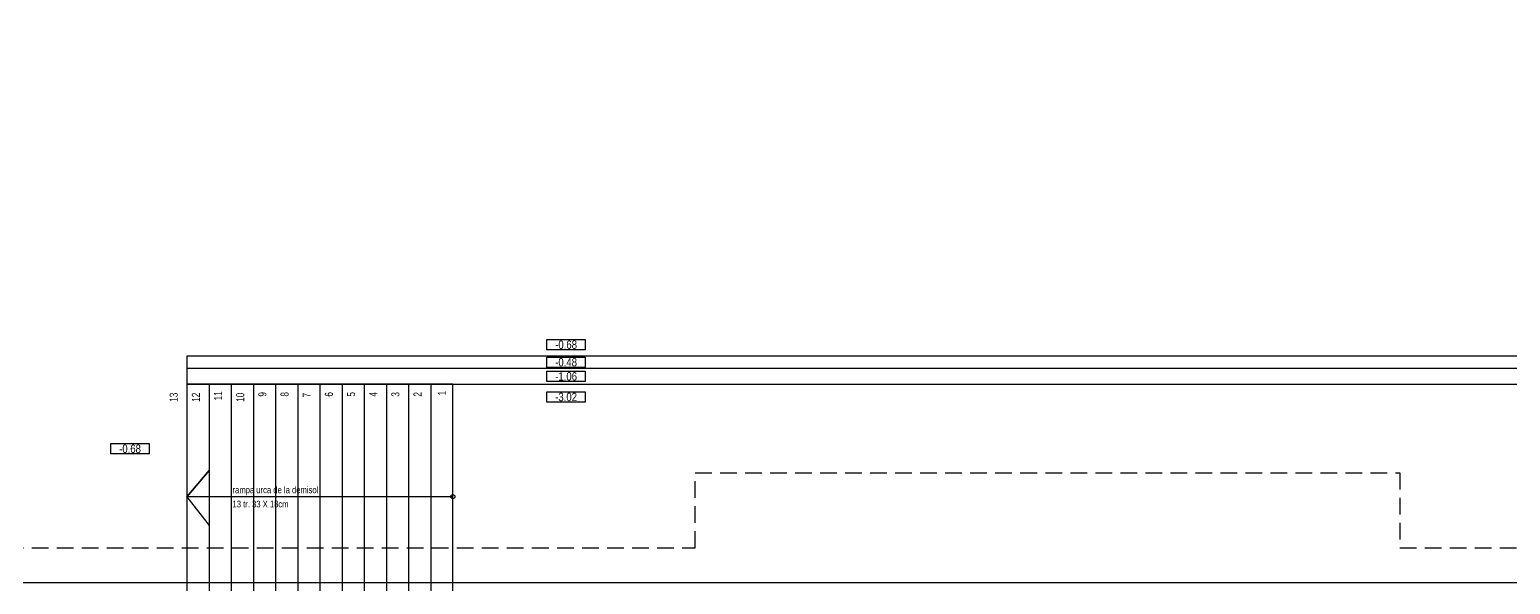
# Model space of a CAD drawing. Header units: metres. Extents: x 493 to 630, y -132 to -15.
# Drawn here: x 504.44 to 526.64, y -79.01 to -70.69 of the extents above; entities that cross this region are included whole.
import ezdxf
from ezdxf.enums import TextEntityAlignment as Align

# ---------------------------------------------------------------- set-up
doc = ezdxf.new("R2010")
doc.units = ezdxf.units.M
doc.header["$MEASUREMENT"] = 0
doc.header["$PDMODE"] = 3
doc.linetypes.add('HIDDEN2', pattern=[0.1875, 0.125, -0.0625])
for name, color, linetype in [('a_cote_50', 9, 'Continuous'), ('a_cote_nivel', 9, 'Continuous'), ('a_indicatii', 7, 'Continuous'), ('a_indicatii_text', 7, 'Continuous'), ('a_scari', 3, 'Continuous'), ('a_scari_punctat', 40, 'HIDDEN2'), ('a_text', 7, 'Continuous'), ('a_vederi', 74, 'Continuous')]:
    doc.layers.add(name, color=color, linetype=linetype)
doc.styles.add('ROMANS', font='ROMANS.shx', dxfattribs={"width": 0.75})
doc.styles.get("Standard").update_dxf_attribs({"font": 'ARIALN.TTF'})
doc.styles.add('Swiss Condensed Light', font='swisscl.ttf')
doc.dimstyles.new('50 cote', dxfattribs={"dimtxt": 0.09, "dimasz": 0.06, "dimexe": 0, "dimexo": 0, "dimgap": 0.018, "dimtad": 1, "dimdec": 1, "dimlfac": 100, "dimrnd": 0.5, "dimdsep": 46, "dimtxsty": 'Standard', "dimblk": 'OBLIQUE', "dimcen": 0.00045, "dimclrd": 256, "dimclrt": 4, "dimadec": 1, "dimazin": 0, "dimtfac": 1, "dimtdec": 1, "dimtix": 1, "dimtofl": 0, "dimtmove": 0, "dimatfit": 3, "dimldrblk": 'OBLIQUE', "dimfxl": 0, "dimtolj": 1, "dimtzin": 0, "dimarcsym": 0})

# ---------------------------------------------------------------- blocks, each defined once
blk = doc.blocks.new('COTE_NIVEL_DRAFT')
at = {"layer": 'a_cote_nivel'}
blk.add_lwpolyline([(-27.5, -2.5), (27.5, -2.5), (27.5, -17.5), (-27.5, -17.5)], close=True, dxfattribs=at)
blk = doc.blocks.new('cota nivel')
at = {"layer": 'a_cote_nivel', "xscale": 1.272727272727934, "yscale": 1.272727272727934, "zscale": 1.272727272727934}
blk.add_blockref('COTE_NIVEL_DRAFT', (0, 12.7), dxfattribs=at)
at = {"layer": 'a_cote_nivel', "style": 'ROMANS', "width": 0.6}
blk.add_attdef('COTA', text='', height=15.3, dxfattribs=at).set_placement((0, 0), align=Align.MIDDLE_CENTER)
blk = doc.blocks.new('_Oblique')
at = {"color": 0, "linetype": 'ByBlock', "lineweight": -2}
blk.add_line((-0.5, -0.5), (0.5, 0.5), dxfattribs=at)
blk = doc.blocks.new('*D1162')
at = {"layer": 'a_cote_50', "lineweight": -2, "ltscale": 0.3}
blk.add_line((-52.852, -53.262), (-3.282, -53.262), dxfattribs=at)
at = {"layer": 'Defpoints', "color": 0, "ltscale": 0.3}
for p in [(-3.282, -53.262), (-52.852, -53.669), (-3.282, -53.669)]:
    blk.add_point(p, dxfattribs=at)
at = {"layer": 'a_cote_50', "lineweight": -2, "ltscale": 0.3, "xscale": 0.06, "yscale": 0.06, "zscale": 0.06, "rotation": 180}
blk.add_blockref('_Oblique', (-52.852, -53.262), dxfattribs=at)
at = {"layer": 'a_cote_50', "lineweight": -2, "ltscale": 0.3, "xscale": 0.06, "yscale": 0.06, "zscale": 0.06}
blk.add_blockref('_Oblique', (-3.282, -53.262), dxfattribs=at)
at = {"layer": 'a_cote_50', "color": 4, "ltscale": 0.3, "insert": (-28.067, -53.198), "char_height": 0.09, "attachment_point": 5}
blk.add_mtext('\\A1;4957', dxfattribs=at)
blk = doc.blocks.new('COTE EXY')
at = {"layer": 'a_cote_50', "ltscale": 0.3}
dim = blk.add_linear_dim(base=(-3.2821, -53.2624), p1=(-52.8521, -53.6694), p2=(-3.2821, -53.6694), dimstyle='50 cote', dxfattribs=at)
dim.commit()
dim.dimension.update_dxf_attribs({"geometry": '*D1162', "text_midpoint": (-28.0671, -53.1984)})

msp = doc.modelspace()

# ---------------------------------------------------------------- linework, layer by layer
at = {"layer": 'a_scari', "ltscale": 0.3}
for points in [[(506.7974, -76.0116), (506.7974, -79.3896)], [(510.7851, -79.2896), (510.7851, -76.0116), (506.7974, -76.0116)], [(507.1297, -76.0116), (507.1297, -79.3896)], [(507.462, -76.0116), (507.462, -79.3896)], [(507.7943, -76.0116), (507.7943, -79.3896)], [(508.1266, -76.0116), (508.1266, -79.3896)], [(508.4589, -76.0116), (508.4589, -79.3896)], [(508.7912, -76.0246), (508.7912, -79.3896)], [(509.1236, -76.0116), (509.1236, -79.3896)], [(509.4559, -76.0116), (509.4559, -79.2896)], [(509.7882, -76.0116), (509.7882, -79.2896)], [(510.1205, -76.0116), (510.1205, -79.2896)], [(510.4528, -76.0116), (510.4528, -79.2896)], [(510.7851, -77.6996), (506.7974, -77.6996), (507.1297, -77.3059), (506.7974, -77.6996), (507.1297, -78.1315)]]:
    msp.add_lwpolyline(points, dxfattribs=at)
msp.add_circle((510.7851, -77.6971), 0.031, dxfattribs=at)
at = {"layer": 'a_scari_punctat', "ltscale": 2}
msp.add_lwpolyline([(569.5132, -93.3901), (505.4682, -93.3901), (503.3467, -78.4648), (514.4177, -78.4648), (514.4177, -77.3411), (524.9835, -77.3411), (524.9835, -78.4648), (556.3323, -78.4648)], dxfattribs=at)
at = {"layer": 'a_vederi', "ltscale": 0.3}
msp.add_lwpolyline([(506.7974, -75.5916), (506.7974, -76.0116), (548.4551, -76.0116), (548.4551, -70.6946), (548.0351, -70.6946), (548.0351, -75.5916), (548.0351, -75.5916)], close=True, dxfattribs=at)
msp.add_lwpolyline([(506.7974, -75.7716), (548.2151, -75.7716), (548.2151, -70.6946)], dxfattribs=at)

# ---------------------------------------------------------------- block references
at = {"layer": 'a_cote_50'}
msp.add_blockref('COTE EXY', (557.0671, -25.7202), dxfattribs=at)
at = {"layer": 'a_indicatii'}
ref = msp.add_blockref('cota nivel', (512.4831, -75.4182), dxfattribs=dict(at, xscale=0.008200420351329285, yscale=0.008200420351329285, zscale=0.008200420351329285))
ref.add_attrib('COTA', '-0.68', dxfattribs={"layer": 'a_cote_nivel', "height": 0.12524}).set_placement((512.4831, -75.4182), align=Align.MIDDLE_CENTER)
ref = msp.add_blockref('cota nivel', (512.4831, -75.6816), dxfattribs=dict(at, xscale=0.008200420351329285, yscale=0.008200420351329285, zscale=0.008200420351329285))
ref.add_attrib('COTA', '-0.48', dxfattribs={"layer": 'a_cote_nivel', "height": 0.12524}).set_placement((512.4831, -75.6816), align=Align.MIDDLE_CENTER)
ref = msp.add_blockref('cota nivel', (512.4831, -75.8943), dxfattribs=dict(at, xscale=0.008200420351329285, yscale=0.008200420351329285, zscale=0.008200420351329285))
ref.add_attrib('COTA', '-1.06', dxfattribs={"layer": 'a_cote_nivel', "height": 0.12524}).set_placement((512.4831, -75.8943), align=Align.MIDDLE_CENTER)
ref = msp.add_blockref('cota nivel', (512.4831, -76.2021), dxfattribs=dict(at, xscale=0.008200420351329285, yscale=0.008200420351329285, zscale=0.008200420351329285))
ref.add_attrib('COTA', '-3.02', dxfattribs={"layer": 'a_cote_nivel', "height": 0.12524}).set_placement((512.4831, -76.2021), align=Align.MIDDLE_CENTER)
ref = msp.add_blockref('cota nivel', (505.9456, -76.979), dxfattribs=dict(at, xscale=0.008200420351329285, yscale=0.008200420351329285, zscale=0.008200420351329285))
ref.add_attrib('COTA', '-0.68', dxfattribs={"layer": 'a_cote_nivel', "height": 0.12524}).set_placement((505.9456, -76.979), align=Align.MIDDLE_CENTER)

# ---------------------------------------------------------------- texts
at = {"layer": 'a_indicatii_text', "linetype": 'Continuous', "style": 'Swiss Condensed Light'}
for s, p in [('11', (507.325, -76.2543)), ('10', (507.6573, -76.2759)), ('9', (507.9896, -76.1975)), ('8', (508.3219, -76.1975)), ('6', (508.9865, -76.1975)), ('5', (509.3189, -76.1976)), ('4', (509.6512, -76.1975)), ('3', (509.9835, -76.198)), ('2', (510.3158, -76.1976)), ('1', (510.6791, -76.1792)), ('13', (506.6604, -76.276)), ('12', (506.9927, -76.2754)), ('7', (508.6542, -76.2106))]:
    msp.add_text(s, height=0.12, rotation=90, dxfattribs=at).set_placement(p)
at = {"layer": 'a_text', "char_height": 0.1, "width": 1.87247, "attachment_point": 1}
for s, insert in [('\\pt0.1;rampa urca de la demisol', (507.4822, -77.5455)), ('13 tr. 33 X 18cm', (507.4822, -77.7582))]:
    msp.add_mtext(s, dxfattribs=dict(at, insert=insert))

doc.saveas('drawing.dxf')
